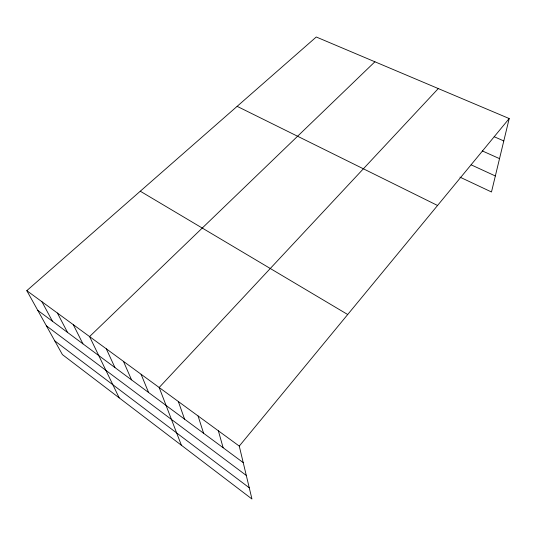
<?xml version="1.0" encoding="UTF-8"?>
<svg xmlns="http://www.w3.org/2000/svg" width="536" height="536" viewBox="0 0 536 536"><rect width="100%" height="100%" fill="white"/><g stroke="black" fill="none" stroke-linecap="round" stroke-linejoin="round"><path stroke-width="0.8" d="M26.8 290.653L239.264 446.093L251.947 499.003L62.404 354.598L26.8 290.653L316.267 36.997L509.2 118.543L491.485 191.982L459.942 177.128M239.264 446.093L509.2 118.543M438.287 88.574L159.172 387.495L181.382 445.242M374.905 61.781L89.572 336.581L119.193 397.866M494.219 136.74L503.8 140.935M482.326 150.924L499.525 158.643M471.164 164.847L495.344 175.975M237.133 106.342L437.557 205.482M140.278 191.211L347.697 314.511M37.775 310.371L243.23 462.635M46.384 325.828L246.305 475.452M54.746 340.842L249.26 487.793M41.909 301.708L52.474 321.258M57.399 313.037L67.523 332.414M73.278 324.662L82.939 343.844M106.289 348.809L114.945 367.555M123.448 361.365L131.554 379.87M141.069 374.255L148.593 392.499M178.341 401.524L184.578 419.165M198.065 415.949L203.586 433.255M218.366 430.803L223.13 447.734"/></g></svg>
